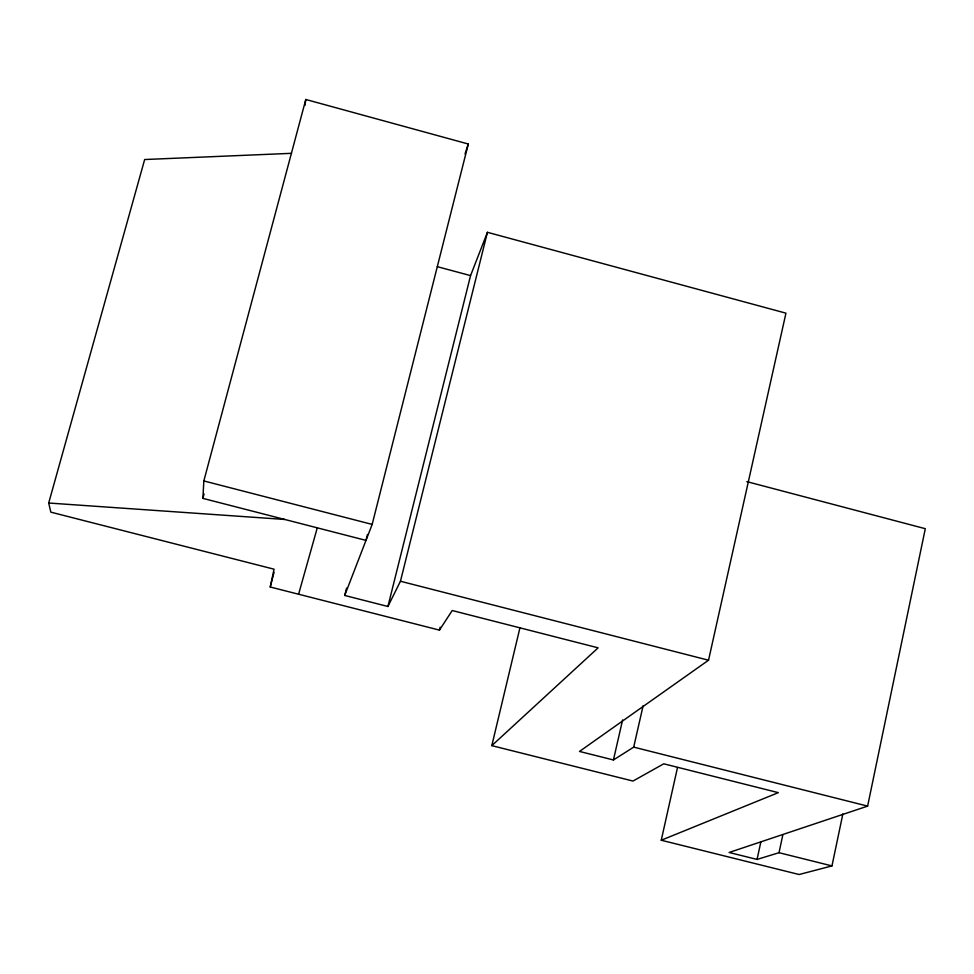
<?xml version="1.0" encoding="UTF-8"?>
<svg xmlns="http://www.w3.org/2000/svg" width="974" height="974" viewBox="0 0 974 974"><rect width="100%" height="100%" fill="white"/><g stroke="black" fill="none" stroke-linecap="round" stroke-linejoin="round"><path stroke-width="1.46" d="M367.478 534.495L365.993 540.387L202.884 498.371L203.834 480.937L305.799 99.482L468.299 144.018L372.165 524.414L344.711 595.455L387.92 606.485L400.448 581.247L487.426 232.311L785.945 313.165L708.536 660.214L579.506 751.441L613.437 759.964L633.697 747.131L643.144 705.639M304.947 105.472L305.799 99.482M842.863 813.947L831.966 865.91L779.017 852.7L757.066 859.433L729.124 852.481L867.627 806.119L925.3 528.699L746.814 481.619M677.502 767.549L661.249 840.233L778.323 792.653L663.757 763.811L632.978 781.051L491.809 745.646L598.121 647.832L452.216 610.528L439.457 630.117L270.236 587.005L274.047 569.193L50.831 512.154L48.7 503.022L144.663 159.529L291.518 153.32M779.017 852.7L782.828 834.864M757.066 859.433L760.901 841.658M613.437 759.964L622.593 719.932M491.809 745.646L519.994 627.597M439.457 630.117L440.175 627.183M387.92 606.485L470.564 275.618L487.426 232.311M344.711 595.455L346.586 588.101M270.236 587.005L274.047 572.31M202.884 498.371L204.065 493.964M298.592 594.225L317.281 527.835M465.024 153.953L468.299 144.018M831.966 865.91L799.106 874.518L661.249 840.233M48.7 503.022L284.7 519.446M633.697 747.131L867.627 806.119M400.448 581.247L708.536 660.214M203.834 480.937L372.165 524.414M437.326 266.681L470.564 275.618"/></g></svg>
